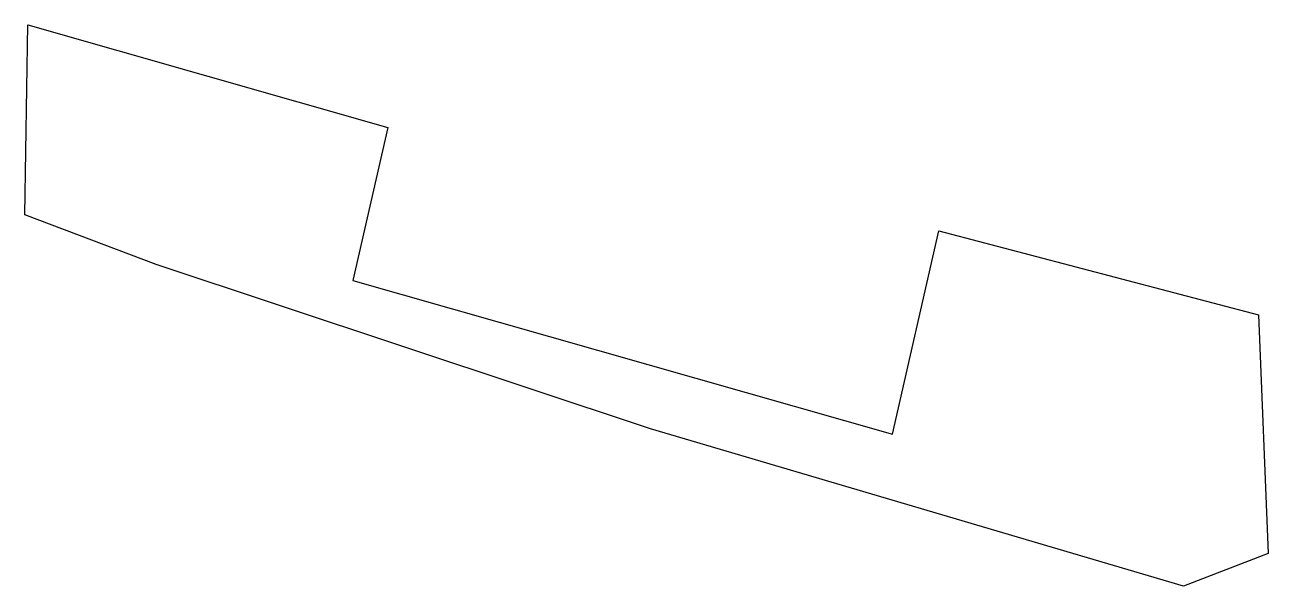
# Model space of a CAD drawing. Header units: metres. Extents: x 257368 to 257473, y 386102 to 386149.
import ezdxf

# ---------------------------------------------------------------- set-up
doc = ezdxf.new("R2010")
doc.units = ezdxf.units.M

msp = doc.modelspace()

# ---------------------------------------------------------------- linework, layer by layer
msp.add_polyline3d([(257473.466919, 386104.501859, 182.709408), (257466.29246, 386101.743326, 189.261244), (257421.127357, 386115.066217, 189.258735), (257379.237144, 386128.99155, 187.148245), (257368.123067, 386133.195012, 185.904338), (257368.38527, 386149.294775, 164.160955), (257398.874822, 386140.609612, 163.747723), (257395.902904, 386127.636892, 182.362295), (257441.628271, 386114.611699, 181.742569), (257445.576528, 386131.846236, 157.012712), (257472.642885, 386124.718095, 155.863752), (257473.466919, 386104.501859, 182.709408)])

doc.saveas('drawing.dxf')
